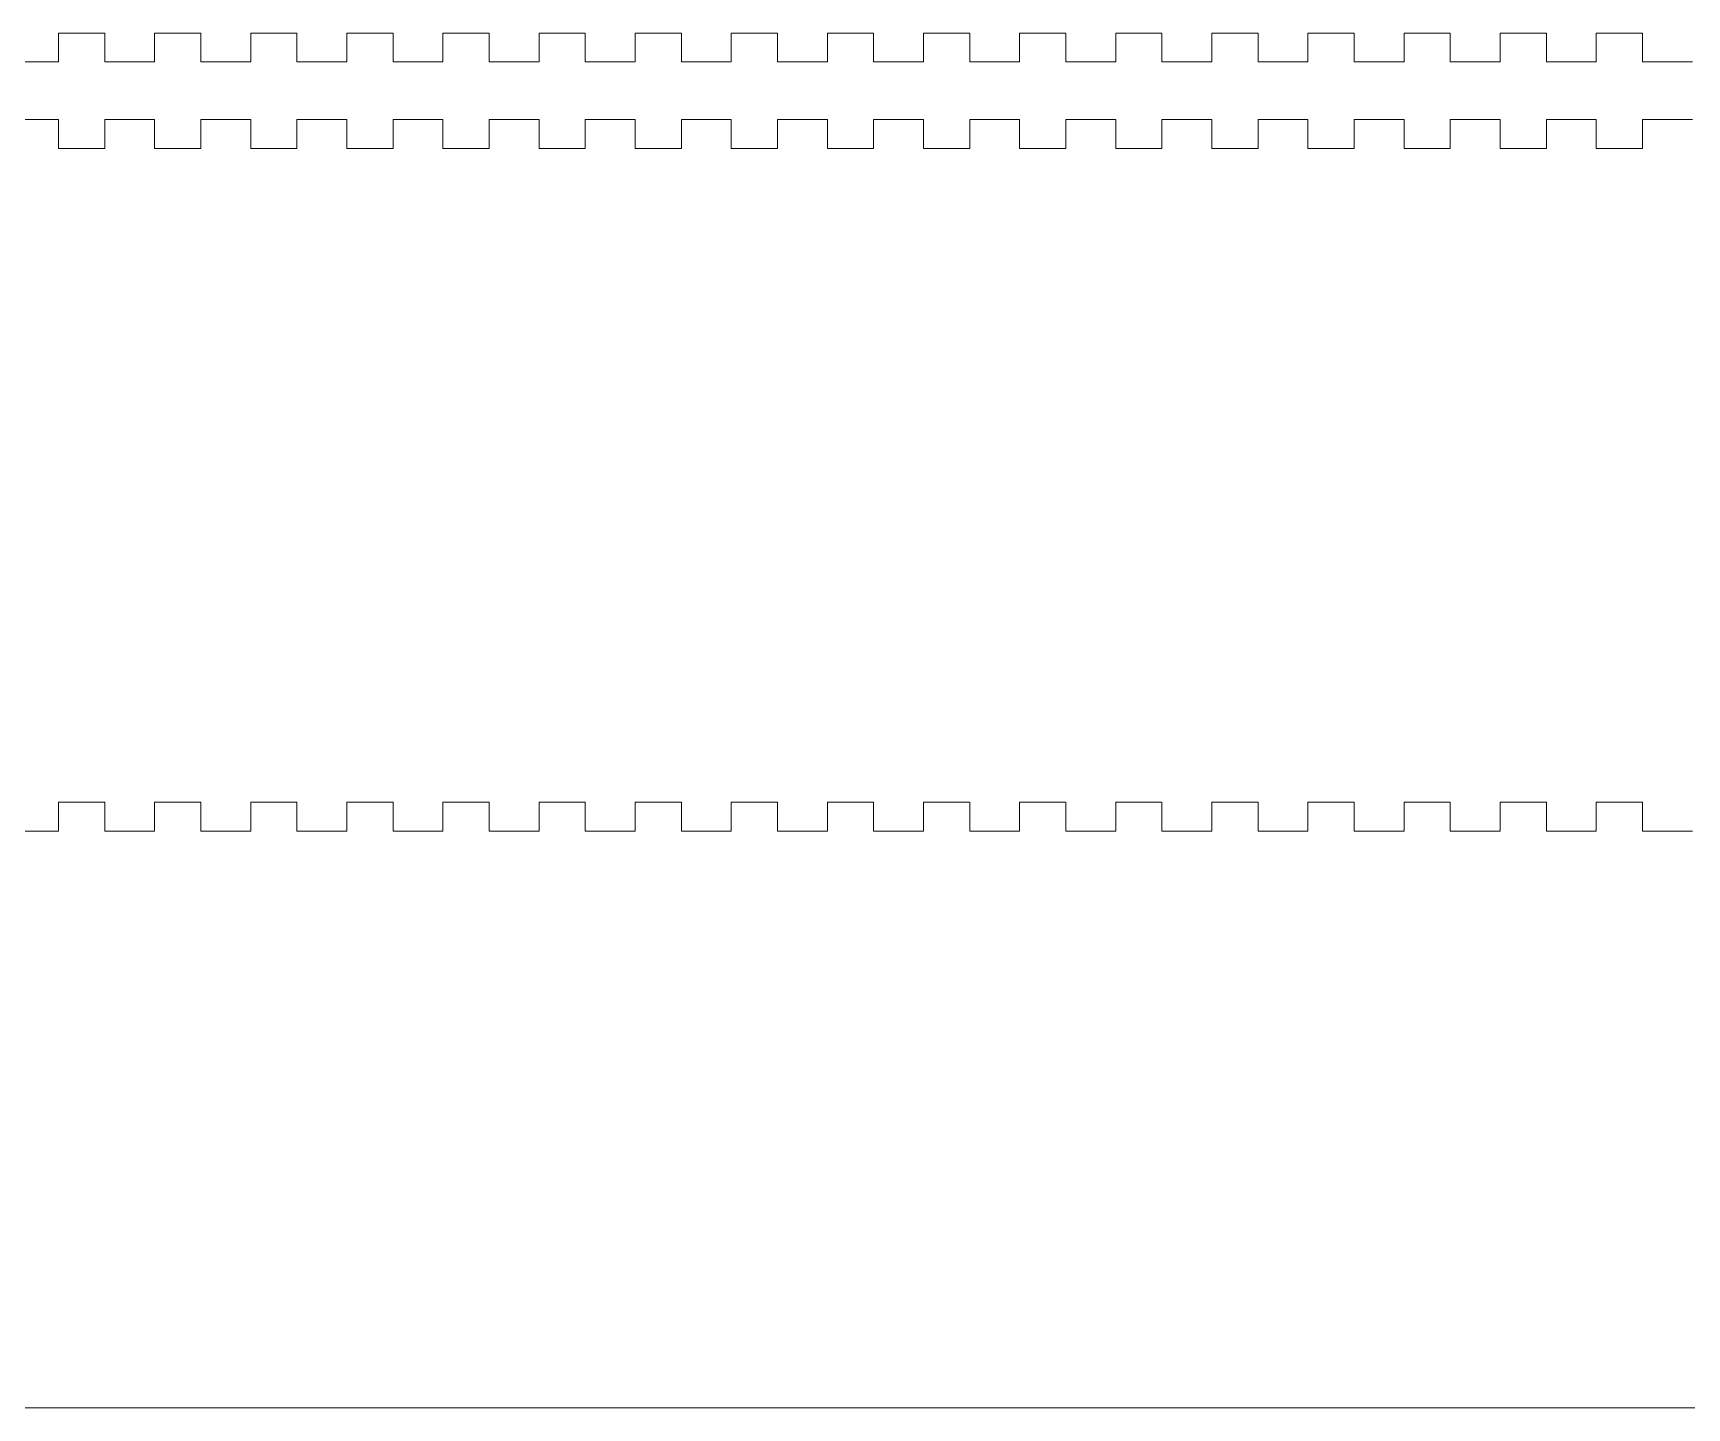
# Model space of a CAD drawing. Header units: millimetres. Extents: x 0 to 600, y 0 to 300.
# Drawn here: x 257.5 to 429.5, y 0 to 143 of the extents above; entities that cross this region are included whole.
import ezdxf

# ---------------------------------------------------------------- set-up
doc = ezdxf.new("R2010")
doc.units = ezdxf.units.MM
doc.layers.get('0').update_dxf_attribs({"linetype": 'CONTINUOUS', "lineweight": 0})

msp = doc.modelspace()

# ---------------------------------------------------------------- linework, layer by layer
for p, q in [((264.9, 143), (260.1, 143)), ((260.1, 143), (260.1, 140)), ((264.9, 140), (264.9, 143)), ((274.9, 143), (270.1, 143)), ((270.1, 143), (270.1, 140)), ((274.9, 140), (274.9, 143)), ((284.9, 143), (280.1, 143)), ((280.1, 143), (280.1, 140)), ((284.9, 140), (284.9, 143)), ((294.9, 143), (290.1, 143)), ((290.1, 143), (290.1, 140)), ((294.9, 140), (294.9, 143)), ((304.9, 143), (300.1, 143)), ((300.1, 143), (300.1, 140)), ((304.9, 140), (304.9, 143)), ((314.9, 143), (310.1, 143)), ((310.1, 143), (310.1, 140)), ((314.9, 140), (314.9, 143)), ((324.9, 143), (320.1, 143)), ((320.1, 143), (320.1, 140)), ((324.9, 140), (324.9, 143)), ((334.9, 143), (330.1, 143)), ((330.1, 143), (330.1, 140)), ((334.9, 140), (334.9, 143)), ((344.9, 143), (340.1, 143)), ((340.1, 143), (340.1, 140)), ((344.9, 140), (344.9, 143)), ((354.9, 143), (350.1, 143)), ((350.1, 143), (350.1, 140)), ((354.9, 140), (354.9, 143)), ((364.9, 143), (360.1, 143)), ((360.1, 143), (360.1, 140)), ((364.9, 140), (364.9, 143)), ((374.9, 143), (370.1, 143)), ((370.1, 143), (370.1, 140)), ((374.9, 140), (374.9, 143)), ((384.9, 143), (380.1, 143)), ((380.1, 143), (380.1, 140)), ((384.9, 140), (384.9, 143)), ((394.9, 143), (390.1, 143)), ((390.1, 143), (390.1, 140)), ((394.9, 140), (394.9, 143)), ((404.9, 143), (400.1, 143)), ((400.1, 143), (400.1, 140)), ((404.9, 140), (404.9, 143)), ((414.9, 143), (410.1, 143)), ((410.1, 143), (410.1, 140)), ((414.9, 140), (414.9, 143)), ((424.9, 143), (420.1, 143)), ((420.1, 143), (420.1, 140)), ((424.9, 140), (424.9, 143)), ((260.1, 140), (254.9, 140)), ((270.1, 140), (264.9, 140)), ((280.1, 140), (274.9, 140)), ((290.1, 140), (284.9, 140)), ((300.1, 140), (294.9, 140)), ((310.1, 140), (304.9, 140)), ((320.1, 140), (314.9, 140)), ((330.1, 140), (324.9, 140)), ((340.1, 140), (334.9, 140)), ((350.1, 140), (344.9, 140)), ((360.1, 140), (354.9, 140)), ((370.1, 140), (364.9, 140)), ((380.1, 140), (374.9, 140)), ((390.1, 140), (384.9, 140)), ((400.1, 140), (394.9, 140)), ((410.1, 140), (404.9, 140)), ((420.1, 140), (414.9, 140)), ((430.1, 140), (424.9, 140)), ((254.9, 134), (260.1, 134)), ((260.1, 134), (260.1, 131)), ((264.9, 131), (264.9, 134)), ((264.9, 134), (270.1, 134)), ((270.1, 134), (270.1, 131)), ((274.9, 131), (274.9, 134)), ((274.9, 134), (280.1, 134)), ((280.1, 134), (280.1, 131)), ((284.9, 131), (284.9, 134)), ((284.9, 134), (290.1, 134)), ((290.1, 134), (290.1, 131)), ((294.9, 131), (294.9, 134)), ((294.9, 134), (300.1, 134)), ((300.1, 134), (300.1, 131)), ((304.9, 131), (304.9, 134)), ((304.9, 134), (310.1, 134)), ((310.1, 134), (310.1, 131)), ((314.9, 131), (314.9, 134)), ((314.9, 134), (320.1, 134)), ((320.1, 134), (320.1, 131)), ((324.9, 131), (324.9, 134)), ((324.9, 134), (330.1, 134)), ((330.1, 134), (330.1, 131)), ((334.9, 131), (334.9, 134)), ((334.9, 134), (340.1, 134)), ((340.1, 134), (340.1, 131)), ((344.9, 131), (344.9, 134)), ((344.9, 134), (350.1, 134)), ((350.1, 134), (350.1, 131)), ((354.9, 131), (354.9, 134)), ((354.9, 134), (360.1, 134)), ((360.1, 134), (360.1, 131)), ((364.9, 131), (364.9, 134)), ((364.9, 134), (370.1, 134)), ((370.1, 134), (370.1, 131)), ((374.9, 131), (374.9, 134)), ((374.9, 134), (380.1, 134)), ((380.1, 134), (380.1, 131)), ((384.9, 131), (384.9, 134)), ((384.9, 134), (390.1, 134)), ((390.1, 134), (390.1, 131)), ((394.9, 131), (394.9, 134)), ((394.9, 134), (400.1, 134)), ((400.1, 134), (400.1, 131)), ((404.9, 131), (404.9, 134)), ((404.9, 134), (410.1, 134)), ((410.1, 134), (410.1, 131)), ((414.9, 131), (414.9, 134)), ((414.9, 134), (420.1, 134)), ((420.1, 134), (420.1, 131)), ((424.9, 131), (424.9, 134)), ((424.9, 134), (430.1, 134)), ((260.1, 131), (264.9, 131)), ((270.1, 131), (274.9, 131)), ((280.1, 131), (284.9, 131)), ((290.1, 131), (294.9, 131)), ((300.1, 131), (304.9, 131)), ((310.1, 131), (314.9, 131)), ((320.1, 131), (324.9, 131)), ((330.1, 131), (334.9, 131)), ((340.1, 131), (344.9, 131)), ((350.1, 131), (354.9, 131)), ((360.1, 131), (364.9, 131)), ((370.1, 131), (374.9, 131)), ((380.1, 131), (384.9, 131)), ((390.1, 131), (394.9, 131)), ((400.1, 131), (404.9, 131)), ((410.1, 131), (414.9, 131)), ((420.1, 131), (424.9, 131)), ((264.9, 63), (260.1, 63)), ((260.1, 63), (260.1, 60)), ((264.9, 60), (264.9, 63)), ((274.9, 63), (270.1, 63)), ((270.1, 63), (270.1, 60)), ((274.9, 60), (274.9, 63)), ((284.9, 63), (280.1, 63)), ((280.1, 63), (280.1, 60)), ((284.9, 60), (284.9, 63)), ((294.9, 63), (290.1, 63)), ((290.1, 63), (290.1, 60)), ((294.9, 60), (294.9, 63)), ((304.9, 63), (300.1, 63)), ((300.1, 63), (300.1, 60)), ((304.9, 60), (304.9, 63)), ((314.9, 63), (310.1, 63)), ((310.1, 63), (310.1, 60)), ((314.9, 60), (314.9, 63)), ((324.9, 63), (320.1, 63)), ((320.1, 63), (320.1, 60)), ((324.9, 60), (324.9, 63)), ((334.9, 63), (330.1, 63)), ((330.1, 63), (330.1, 60)), ((334.9, 60), (334.9, 63)), ((344.9, 63), (340.1, 63)), ((340.1, 63), (340.1, 60)), ((344.9, 60), (344.9, 63)), ((354.9, 63), (350.1, 63)), ((350.1, 63), (350.1, 60)), ((354.9, 60), (354.9, 63)), ((364.9, 63), (360.1, 63)), ((360.1, 63), (360.1, 60)), ((364.9, 60), (364.9, 63)), ((374.9, 63), (370.1, 63)), ((370.1, 63), (370.1, 60)), ((374.9, 60), (374.9, 63)), ((384.9, 63), (380.1, 63)), ((380.1, 63), (380.1, 60)), ((384.9, 60), (384.9, 63)), ((394.9, 63), (390.1, 63)), ((390.1, 63), (390.1, 60)), ((394.9, 60), (394.9, 63)), ((404.9, 63), (400.1, 63)), ((400.1, 63), (400.1, 60)), ((404.9, 60), (404.9, 63)), ((414.9, 63), (410.1, 63)), ((410.1, 63), (410.1, 60)), ((414.9, 60), (414.9, 63)), ((424.9, 63), (420.1, 63)), ((420.1, 63), (420.1, 60)), ((424.9, 60), (424.9, 63)), ((260.1, 60), (254.9, 60)), ((270.1, 60), (264.9, 60)), ((280.1, 60), (274.9, 60)), ((290.1, 60), (284.9, 60)), ((300.1, 60), (294.9, 60)), ((310.1, 60), (304.9, 60)), ((320.1, 60), (314.9, 60)), ((330.1, 60), (324.9, 60)), ((340.1, 60), (334.9, 60)), ((350.1, 60), (344.9, 60)), ((360.1, 60), (354.9, 60)), ((370.1, 60), (364.9, 60)), ((380.1, 60), (374.9, 60)), ((390.1, 60), (384.9, 60)), ((400.1, 60), (394.9, 60)), ((410.1, 60), (404.9, 60)), ((420.1, 60), (414.9, 60)), ((430.1, 60), (424.9, 60)), ((0, 0), (600, 0))]:
    msp.add_line(p, q)

doc.saveas('drawing.dxf')
